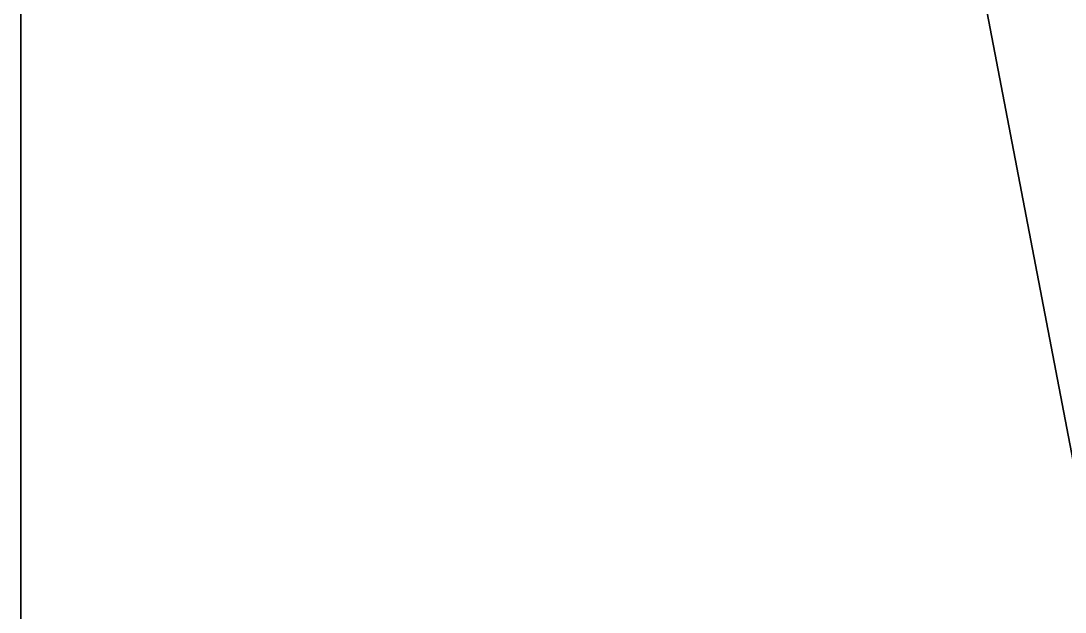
# Model space of a CAD drawing. Extents: x -1 to 891, y -1591 to 1.
# Drawn here: x 0 to 156, y -843 to -754.6 of the extents above; entities that cross this region are included whole.
import ezdxf

# ---------------------------------------------------------------- set-up
doc = ezdxf.new("R2010")
doc.units = 0
doc.layers.add('IQ_200_2D', color=1, linetype='Continuous')
doc.layers.add('IQ_200_3D', color=1, linetype='Continuous')

msp = doc.modelspace()

# ---------------------------------------------------------------- linework, layer by layer
at = {"layer": 'IQ_200_2D', "transparency": 33554687}
msp.add_line((0, -910), (0, 0), dxfattribs=at)

# ---------------------------------------------------------------- meshes
at = {"layer": 'IQ_200_3D', "transparency": 33554687}
mesh = msp.add_polyface(dxfattribs=at)
corners = [(890, 0, 130), (890, -835, 130), (160, -835, 130), (160, -910, 130), (0, -910, 130), (0, 0, 130)]
mesh.append_faces([[corners[k] for k in face] for face in [(0, 1, 2, 5)]], dxfattribs={"vtx2": -1})
mesh.append_faces([[corners[k] for k in face] for face in [(2, 3, 4, 5)]], dxfattribs={"vtx3": -1})
mesh = msp.add_polyface(dxfattribs=at)
corners = [(890, 0, 950), (0, 0, 950), (0, -910, 950), (160, -910, 950), (160, -835, 950), (890, -835, 950)]
mesh.append_faces([[corners[k] for k in face] for face in [(2, 3, 4, 1)]], dxfattribs={"vtx2": -1})
mesh.append_faces([[corners[k] for k in face] for face in [(4, 5, 0, 1)]], dxfattribs={"vtx3": -1})
mesh = msp.add_polyface(dxfattribs=at)
corners = [(0, -910, 130), (0, -910, 950), (0, 0, 950), (0, 0, 130)]
mesh.append_faces([[corners[k] for k in face] for face in [(0, 1, 2, 3)]])

doc.saveas('drawing.dxf')
